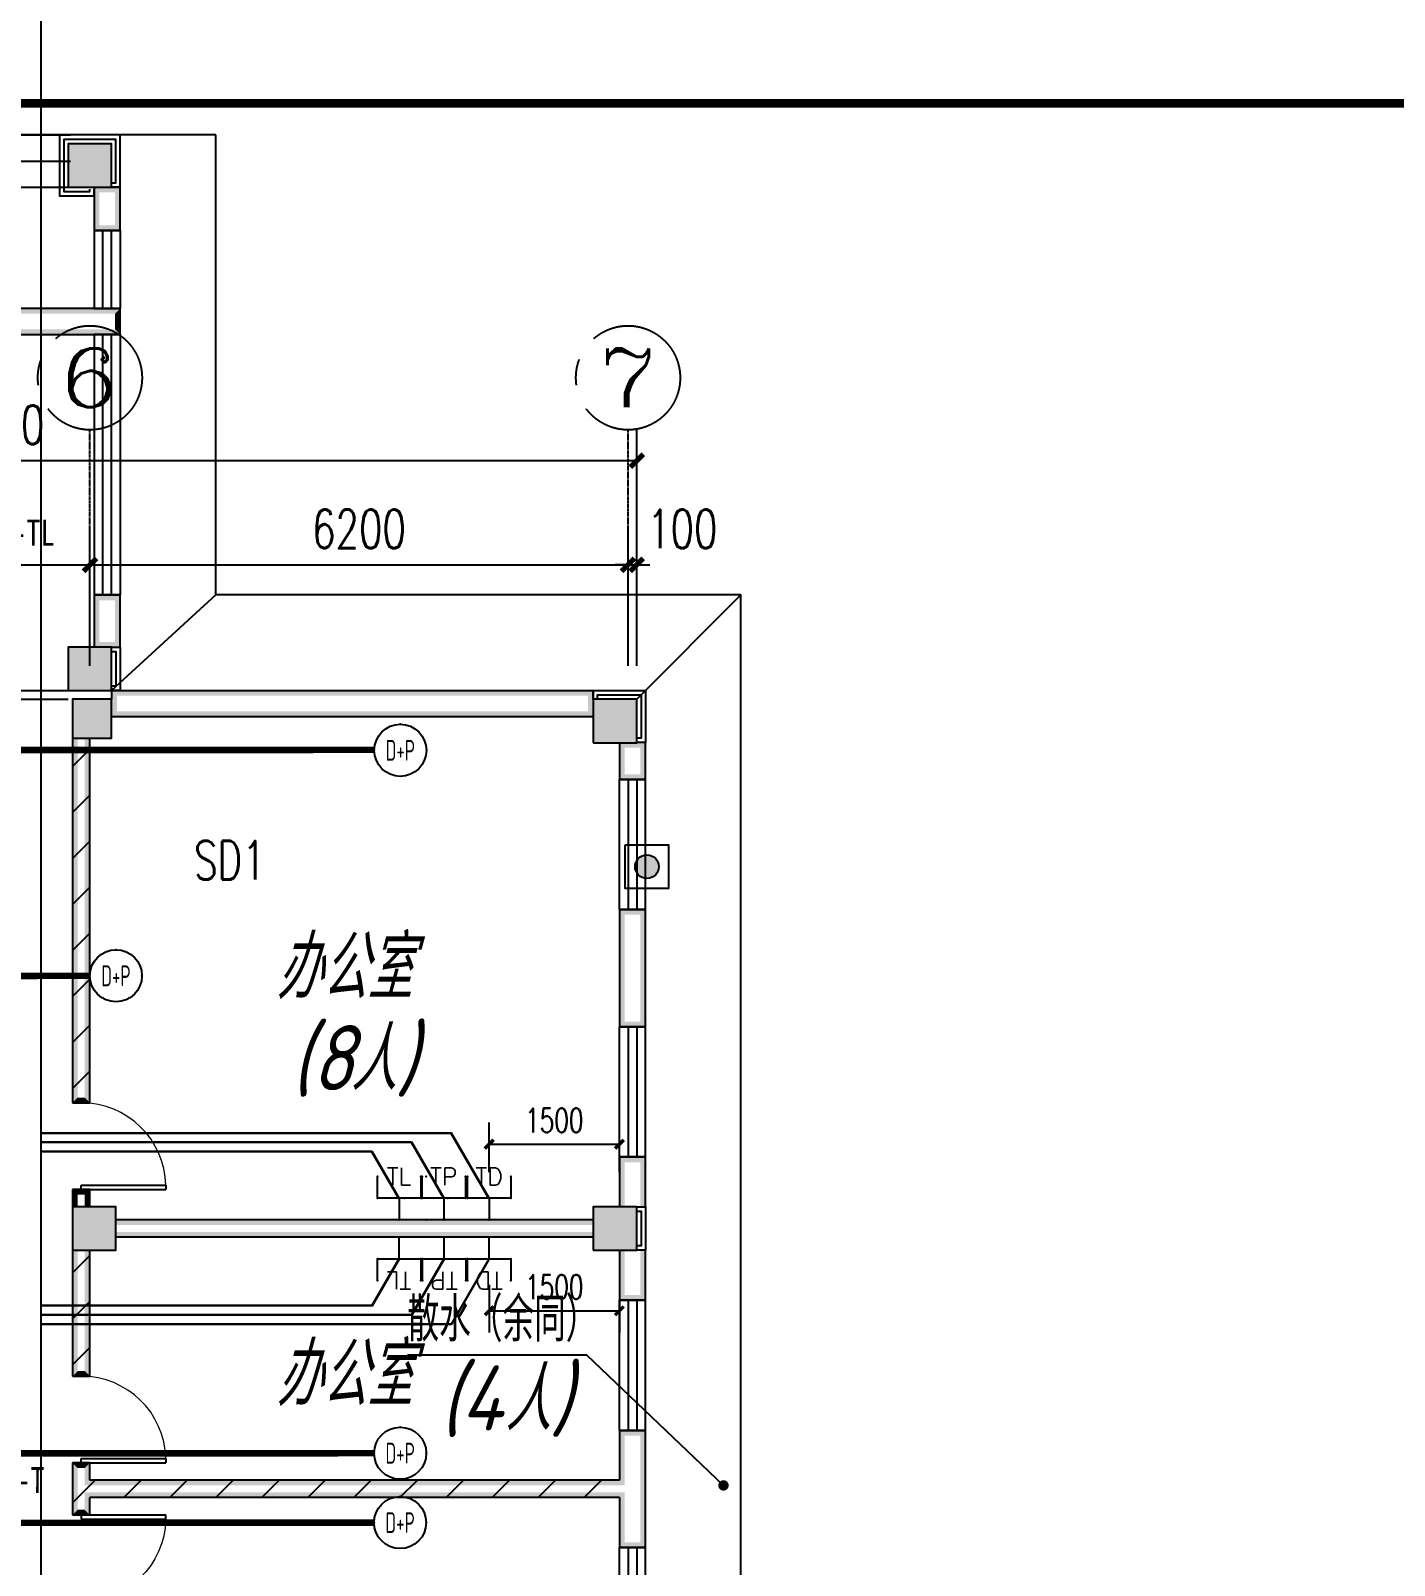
# Model space of a CAD drawing. Extents: x 1241380 to 1952554, y 1012187 to 1766051.
# Drawn here: x 1583632 to 1599344, y 1253091 to 1270773 of the extents above; entities that cross this region are included whole.
import ezdxf
from ezdxf.enums import TextEntityAlignment as Align

# ---------------------------------------------------------------- set-up
doc = ezdxf.new("R2010")
doc.units = 0
doc.linetypes.add('CENTER', pattern=[2, 1.25, -0.25, 0.25, -0.25])
for name, color, linetype in [('1-建筑底图', 8, 'Continuous'), ('AXIS', 251, 'CENTER'), ('AXIS_TEXT', 7, 'Continuous'), ('EQUIP-插座', 3, 'Continuous'), ('EQUIP-照明', 3, 'Continuous'), ('EQUIP-通讯', 3, 'Continuous'), ('PUB_DIM', 11, 'Continuous'), ('PUB_HATCH', 8, 'Continuous'), ('TEL_DIM', 3, 'Continuous'), ('WIRE-综合布线', 5, 'Continuous'), ('光纤点位', 3, 'Continuous'), ('内网桥架', 1, 'Continuous'), ('填充', 8, 'Continuous'), ('抗震支吊架', 2, 'Continuous'), ('红机电话', 3, 'Continuous'), ('蓝机电话', 3, 'Continuous')]:
    doc.layers.add(name, color=color, linetype=linetype)
doc.layers.add('内网线路', color=1, linetype='Continuous', lineweight=30)
doc.layers.get('EQUIP-插座').off()
doc.styles.add('_TCH_AXIS', font='COMPLEX', dxfattribs={"bigfont": 'GBCBIG'})
doc.styles.add('_TCH_DIM', font='SIMPLEX', dxfattribs={"bigfont": 'GBCBIG'})
doc.styles.add('_TCH_DIM_T3', font='SIMPLEX', dxfattribs={"width": 0.705882, "bigfont": 'GBCBIG'})
doc.styles.add('_TEL_ATTDEF', font='GBENOR', dxfattribs={"width": 0.8, "height": 3, "bigfont": 'GBCBIG'})
doc.styles.add('_TEL_DIM', font='SIMPLEX', dxfattribs={"width": 0.8, "height": 3.5, "bigfont": 'HZTXT'})
doc.styles.add('A_DIM_T3', font='SIMPLEX', dxfattribs={"width": 0.7, "bigfont": 'HZ'})
doc.styles.add('COMPLEX', font='COMPLEX')
doc.styles.add('kzcad', font='', dxfattribs={"width": 0.8})
doc.styles.get("Standard").update_dxf_attribs({"font": 'gbeitc.shx', "bigfont": 'gbcbig.shx'})
doc.styles.get('kzcad').set_extended_font_data('SimSun')
doc.linetypes.add('JIEDI', pattern='A,1.25,-0.25,0.25,-0.25,0.625,["/",Standard,S=0.6,R=0,X=0,Y=-0.3],0.625,-0.25,0.25,-0.25', length=4)
doc.dimstyles.new('_TCH_ARCH&&100', dxfattribs={"dimtxt": 280, "dimasz": 100, "dimexe": 250, "dimexo": 300, "dimgap": 135, "dimtad": 1, "dimdec": 0, "dimzin": 0, "dimdsep": 46, "dimtxsty": 'A_DIM_T3', "dimblk": 'ARCHTICK', "dimcen": 0.09, "dimclrt": 7, "dimazin": 2, "dimtfac": 1, "dimtdec": 0, "dimtix": 1, "dimtmove": 2, "dimatfit": 3, "dimfxl": 100, "dimtolj": 1, "dimtzin": 0, "dimarcsym": 0})
doc.dimstyles.new('_TCH_ARCH&&150', dxfattribs={"dimtxt": 446.25, "dimasz": 150, "dimexe": 375, "dimexo": 450, "dimgap": 189.375, "dimtad": 1, "dimdec": 0, "dimzin": 0, "dimdsep": 46, "dimtxsty": '_TCH_DIM_T3', "dimblk": 'ARCHTICK', "dimcen": 0.09, "dimclrt": 7, "dimazin": 2, "dimtfac": 1, "dimtdec": 0, "dimtix": 1, "dimtmove": 2, "dimatfit": 3, "dimfxl": 1, "dimtolj": 1, "dimtzin": 0, "dimarcsym": 0})
pattern_1 = [(45, (-636285.87, -718395.4), (-265.16515, 265.16515), [])]

# ---------------------------------------------------------------- blocks, each defined once
blk = doc.blocks.new('_AXISO')
blk.add_circle((0, 0), 0.5)
at = {"layer": 'AXIS_TEXT', "style": 'COMPLEX', "width": 1.041667}
blk.add_attdef('A', text='', height=0.56, dxfattribs=at).set_placement((-0.25, -0.28), (0.25, -0.28), align=Align.FIT)
blk = doc.blocks.new('_ArchTick')
at = {"color": 0, "linetype": 'ByBlock', "const_width": 0.4}
blk.add_lwpolyline([(-0.5, -0.5), (0.5, 0.5)], dxfattribs=at)
blk = doc.blocks.new('*D90')
at = {"layer": 'Defpoints', "color": 0}
for p in [(946558, 836290), (931558, 834676), (946558, 834676)]:
    blk.add_point(p, dxfattribs=at)
at = {"layer": 'PUB_DIM', "color": 0, "lineweight": -2, "transparency": 16777216}
for p, q in [((931558, 835126), (931558, 836665)), ((946558, 835126), (946558, 836665)), ((931558, 836290), (946558, 836290))]:
    blk.add_line(p, q, dxfattribs=at)
at = {"layer": 'PUB_DIM', "color": 0, "lineweight": -2, "transparency": 16777216, "xscale": 150, "yscale": 150, "zscale": 150, "rotation": 180}
blk.add_blockref('_ArchTick', (931558, 836290), dxfattribs=at)
at = {"layer": 'PUB_DIM', "color": 0, "lineweight": -2, "transparency": 16777216, "xscale": 150, "yscale": 150, "zscale": 150}
blk.add_blockref('_ArchTick', (946558, 836290), dxfattribs=at)
at = {"layer": 'PUB_DIM', "color": 7, "transparency": 16777216, "insert": (939058, 836703), "char_height": 446.2, "attachment_point": 5, "style": '_TCH_DIM_T3'}
blk.add_mtext('\\A1;15000', dxfattribs=at)
blk = doc.blocks.new('*D93')
at = {"layer": 'Defpoints', "color": 0}
for p in [(940258, 835090), (936758, 833476), (940258, 833476)]:
    blk.add_point(p, dxfattribs=at)
at = {"layer": 'PUB_DIM', "color": 0, "lineweight": -2, "transparency": 16777216}
for p, q in [((936758, 833926), (936758, 835465)), ((940258, 833926), (940258, 835465)), ((936758, 835090), (940258, 835090))]:
    blk.add_line(p, q, dxfattribs=at)
at = {"layer": 'PUB_DIM', "color": 0, "lineweight": -2, "transparency": 16777216, "xscale": 150, "yscale": 150, "zscale": 150, "rotation": 180}
blk.add_blockref('_ArchTick', (936758, 835090), dxfattribs=at)
at = {"layer": 'PUB_DIM', "color": 0, "lineweight": -2, "transparency": 16777216, "xscale": 150, "yscale": 150, "zscale": 150}
blk.add_blockref('_ArchTick', (940258, 835090), dxfattribs=at)
at = {"layer": 'PUB_DIM', "color": 7, "transparency": 16777216, "insert": (938508, 835503), "char_height": 446.2, "attachment_point": 5, "style": '_TCH_DIM_T3'}
blk.add_mtext('\\A1;3500', dxfattribs=at)
blk = doc.blocks.new('*D94')
at = {"layer": 'Defpoints', "color": 0}
for p in [(946458, 835090), (940258, 833476), (946458, 833476)]:
    blk.add_point(p, dxfattribs=at)
at = {"layer": 'PUB_DIM', "color": 0, "lineweight": -2, "transparency": 16777216}
for p, q in [((940258, 833926), (940258, 835465)), ((946458, 833926), (946458, 835465)), ((940258, 835090), (946458, 835090))]:
    blk.add_line(p, q, dxfattribs=at)
at = {"layer": 'PUB_DIM', "color": 0, "lineweight": -2, "transparency": 16777216, "xscale": 150, "yscale": 150, "zscale": 150, "rotation": 180}
blk.add_blockref('_ArchTick', (940258, 835090), dxfattribs=at)
at = {"layer": 'PUB_DIM', "color": 0, "lineweight": -2, "transparency": 16777216, "xscale": 150, "yscale": 150, "zscale": 150}
blk.add_blockref('_ArchTick', (946458, 835090), dxfattribs=at)
at = {"layer": 'PUB_DIM', "color": 7, "transparency": 16777216, "insert": (943358, 835503), "char_height": 446.2, "attachment_point": 5, "style": '_TCH_DIM_T3'}
blk.add_mtext('\\A1;6200', dxfattribs=at)
blk = doc.blocks.new('*D95')
at = {"layer": 'Defpoints', "color": 0}
for p in [(946558, 835090), (946458, 833476), (946558, 833476)]:
    blk.add_point(p, dxfattribs=at)
at = {"layer": 'PUB_DIM', "color": 0, "lineweight": -2, "transparency": 16777216}
for p, q in [((946458, 833926), (946458, 835465)), ((946558, 833926), (946558, 835465)), ((946458, 835090), (946308, 835090)), ((946458, 835090), (946558, 835090)), ((946558, 835090), (946708, 835090))]:
    blk.add_line(p, q, dxfattribs=at)
at = {"layer": 'PUB_DIM', "color": 0, "lineweight": -2, "transparency": 16777216, "xscale": 150, "yscale": 150, "zscale": 150}
blk.add_blockref('_ArchTick', (946458, 835090), dxfattribs=at)
at = {"layer": 'PUB_DIM', "color": 0, "lineweight": -2, "transparency": 16777216, "xscale": 150, "yscale": 150, "zscale": 150, "rotation": 180}
blk.add_blockref('_ArchTick', (946558, 835090), dxfattribs=at)
at = {"layer": 'PUB_DIM', "color": 7, "transparency": 16777216, "insert": (947083, 835503), "char_height": 446.2, "attachment_point": 5, "style": '_TCH_DIM_T3'}
blk.add_mtext('\\A1;100', dxfattribs=at)
blk = doc.blocks.new('xfjyc')
at = {"layer": '填充'}
h = blk.add_hatch(color=1, dxfattribs=at)
h.dxf.hatch_style = 1
edge = h.paths.add_edge_path()
edge.add_arc((250, 250), 137, 0, 360)
blk.add_lwpolyline([(0, 500), (500, 500), (500, 0), (0, 0)], close=True)
at = {"color": 1}
blk.add_circle((250, 250), 137, dxfattribs=at)
blk = doc.blocks.new('xfjyc2')
blk.add_blockref('xfjyc', (19768, 58270))
blk = doc.blocks.new('$DorLib2D$00000001')
at = {"color": 0}
for p, q in [((0.45, 0.975), (0.5, 0.975)), ((0.45, 0), (0.45, 0.975)), ((0.5, 0), (0.5, 0.975)), ((0.5, 0), (0.45, 0))]:
    blk.add_line(p, q, dxfattribs=at)
at = {"color": 0, "lineweight": 13}
blk.add_arc((0.475, 0), 0.975, 91.4693, 180, dxfattribs=at)
blk = doc.blocks.new('_FZH')
blk.add_lwpolyline([(-0.5, -0.5), (0.5, -0.5), (0.5, 0.5), (-0.5, 0.5)], close=True)
at = {"layer": 'PUB_HATCH'}
blk.add_solid([(-0.5, -0.5), (0.5, -0.5), (-0.5, 0.5), (0.5, 0.5)], dxfattribs=at)
blk = doc.blocks.new('$WINLIB2D$00000001')
at = {"color": 0}
for points in [[(-0.5, 0.5), (-0.5, -0.5)], [(-0.5, 0.5), (0.5, 0.5)], [(0.5, -0.5), (0.5, 0.5)], [(0.5, 0.1667), (-0.5, 0.1667)], [(0.5, -0.1667), (-0.5, -0.1667)], [(-0.5, -0.5), (0.5, -0.5)]]:
    blk.add_lwpolyline(points, dxfattribs=at)
blk = doc.blocks.new('$equip_U$00000080(win7-PC-wzy)')
blk.add_circle((0, 0.5), 0.5)
for p in [(0, 0.999), (-0.5, 0.5), (0.5, 0.5)]:
    blk.add_point(p)
at = {"color": 7, "style": '_TEL_DIM', "width": 0.7}
blk.add_attdef('$TEXT$', text='', height=0.4, dxfattribs=at).set_placement((0, 0.5), align=Align.MIDDLE_CENTER)
at = {"color": 7, "style": '_TEL_DIM', "flags": 1}
for tag in ['A', 'REMARK']:
    blk.add_attdef(tag, text='', height=0.00002, dxfattribs=at).set_placement((0, 0), align=Align.MIDDLE_CENTER)
blk = doc.blocks.new('$equip$00001239')
for p, q in [((-0.5, 1.05), (-0.5, 1)), ((0.5, 1), (-0.5, 1)), ((0.5, 1.05), (0.5, 1)), ((0.5, 0.5), (-0.5, 0.5)), ((0, 0.5), (0, 0))]:
    blk.add_line(p, q)
blk.add_arc((0, 1), 0.5, 180, 0)
for points in [[(0, 0.75), (-0.433, 0.75), (0, 1), (-0.5, 1)], [(0, 0.567), (-0.25, 0.567), (0, 0.75), (-0.433, 0.75)], [(0, 0.5), (0, 0.5), (0, 0.567), (-0.25, 0.567)]]:
    blk.add_solid(points)
at = {"layer": 'EQUIP-照明'}
for p in [(0, 1), (-0.5, 0.5), (0.5, 0.5), (0, 0)]:
    blk.add_point(p, dxfattribs=at)
at = {"layer": 'EQUIP-照明', "flags": 9}
blk.add_attdef('A', (0, 0), '', height=0.00002, dxfattribs=at)
blk = doc.blocks.new('$equip$00001867')
for p, q in [((-0.5, 0.499), (-0.5, 0.999)), ((0.5, 0.999), (0.5, 0.499)), ((0.5, 0.499), (-0.5, 0.499)), ((0, 0.5), (0, 0))]:
    blk.add_line(p, q)
for p in [(-0.5, 0.999), (0.5, 0.999), (-0.5, 0.499), (0.5, 0.499), (0, 0)]:
    blk.add_point(p)
at = {"color": 7, "style": '_TEL_DIM'}
blk.add_attdef('$TEXT$', text='', height=0.4, dxfattribs=at).set_placement((0, 0.999), align=Align.MIDDLE_CENTER)
at = {"color": 7, "style": '_TEL_DIM', "flags": 1}
blk.add_attdef('A', text='', height=0.00002, dxfattribs=at).set_placement((0, 0), align=Align.MIDDLE_CENTER)
blk = doc.blocks.new('$equip$00002670')
for p, q in [((-0.5, 0.499), (-0.5, 0.999)), ((0.5, 0.999), (0.5, 0.499)), ((0.5, 0.499), (-0.5, 0.499)), ((0, 0.5), (0, 0))]:
    blk.add_line(p, q)
for p in [(-0.5, 0.999), (0.5, 0.999), (-0.5, 0.499), (0.5, 0.499), (0, 0)]:
    blk.add_point(p)
at = {"color": 7, "style": '_TEL_DIM'}
blk.add_attdef('$TEXT$', text='', height=0.4, dxfattribs=at).set_placement((0, 0.999), align=Align.MIDDLE_CENTER)
at = {"color": 7, "style": '_TEL_DIM', "flags": 1}
blk.add_attdef('A', text='', height=0.000025, dxfattribs=at).set_placement((0, 0), align=Align.MIDDLE_CENTER)
blk = doc.blocks.new('*D238')
at = {"layer": 'Defpoints', "color": 0, "transparency": 16777216}
for p in [(26281, 280489), (24781, 279867), (26281, 279867)]:
    blk.add_point(p, dxfattribs=at)
at = {"layer": 'TEL_DIM', "color": 0, "lineweight": -2, "transparency": 16777216}
for p, q in [((24781, 280167), (24781, 280739)), ((26281, 280167), (26281, 280739)), ((24781, 280489), (26281, 280489))]:
    blk.add_line(p, q, dxfattribs=at)
at = {"layer": 'TEL_DIM', "color": 0, "lineweight": -2, "transparency": 16777216, "xscale": 100, "yscale": 100, "zscale": 100, "rotation": 180}
blk.add_blockref('_ArchTick', (24781, 280489), dxfattribs=at)
at = {"layer": 'TEL_DIM', "color": 0, "lineweight": -2, "transparency": 16777216, "xscale": 100, "yscale": 100, "zscale": 100}
blk.add_blockref('_ArchTick', (26281, 280489), dxfattribs=at)
at = {"layer": 'TEL_DIM', "color": 7, "transparency": 16777216, "insert": (25531, 280764), "char_height": 280, "attachment_point": 5, "style": 'A_DIM_T3'}
blk.add_mtext('\\A1;1500', dxfattribs=at)
blk = doc.blocks.new('*D239')
at = {"layer": 'Defpoints', "color": 0, "transparency": 16777216}
for p in [(24781, 279167), (26281, 279167), (26281, 278570)]:
    blk.add_point(p, dxfattribs=at)
at = {"layer": 'TEL_DIM', "color": 0, "lineweight": -2, "transparency": 16777216}
for p, q in [((24781, 278867), (24781, 278320)), ((26281, 278867), (26281, 278320)), ((24781, 278570), (26281, 278570))]:
    blk.add_line(p, q, dxfattribs=at)
at = {"layer": 'TEL_DIM', "color": 0, "lineweight": -2, "transparency": 16777216, "xscale": 100, "yscale": 100, "zscale": 100, "rotation": 180}
blk.add_blockref('_ArchTick', (24781, 278570), dxfattribs=at)
at = {"layer": 'TEL_DIM', "color": 0, "lineweight": -2, "transparency": 16777216, "xscale": 100, "yscale": 100, "zscale": 100}
blk.add_blockref('_ArchTick', (26281, 278570), dxfattribs=at)
at = {"layer": 'TEL_DIM', "color": 7, "transparency": 16777216, "insert": (25531, 278845), "char_height": 280, "attachment_point": 5, "style": 'A_DIM_T3'}
blk.add_mtext('\\A1;1500', dxfattribs=at)
blk = doc.blocks.new('ERT')
at = {"layer": 'AXIS'}
for p, q in [((940258.2, 834868.8), (940258.2, 836644.4)), ((946458.2, 834868.8), (946458.2, 836644.4))]:
    blk.add_line(p, q, dxfattribs=at)
ref = blk.add_blockref('_AXISO', (940258.2, 837244.4), dxfattribs=dict(at, xscale=1200, yscale=1200, zscale=1200))
ref.add_attrib('A', '6', dxfattribs={"layer": 'AXIS_TEXT', "height": 678.8, "style": '_TCH_AXIS', "width": 1.5}).set_placement((939918.8, 836905), (940597.6, 836905), align=Align.FIT)
ref = blk.add_blockref('_AXISO', (946458.2, 837244.4), dxfattribs=dict(at, xscale=1200, yscale=1200, zscale=1200))
ref.add_attrib('A', '7', dxfattribs={"layer": 'AXIS_TEXT', "height": 678.8, "style": '_TCH_AXIS', "width": 1.5}).set_placement((946118.8, 836905), (946797.6, 836905), align=Align.FIT)
at = {"layer": 'PUB_DIM'}
for p1, p2, picture, middle in [((931558.2, 834676.2), (946558.2, 834676.2), '*D90', (939058.2, 836702.8)), ((936758.2, 833476.2), (940258.2, 833476.2), '*D93', (938508.2, 835502.8)), ((940258.2, 833476.2), (946458.2, 833476.2), '*D94', (943358.2, 835502.8))]:
    dim = blk.add_aligned_dim(p1=p1, p2=p2, distance=1614.1, dimstyle='_TCH_ARCH&&150', dxfattribs=at)
    dim.commit()
    dim.dimension.update_dxf_attribs({"geometry": picture, "text_midpoint": middle})
dim = blk.add_linear_dim(base=(946558.2, 835090.3), p1=(946458.2, 833476.2), p2=(946558.2, 833476.2), angle=0, dimstyle='_TCH_ARCH&&150', dxfattribs=at)
dim.commit()
dim.dimension.update_dxf_attribs({"geometry": '*D95', "text_midpoint": (947083.2, 835502.8), "dimtype": 161})
blk = doc.blocks.new('1-一层建筑底图')
at = {"layer": '1-建筑底图'}
for points in [[(13800, 66800), (13300, 66800), (13360, 66740), (13740, 66740)], [(13300, 66800), (13300, 66300), (13360, 66360), (13360, 66740)], [(13800, 66300), (13800, 66800), (13740, 66740), (13740, 66360)], [(13300, 66300), (13800, 66300), (13740, 66360), (13360, 66360)], [(13600, 66300), (13600, 65800), (13660, 65860), (13660, 66240)], [(13900, 66300), (13600, 66300), (13660, 66240), (13840, 66240)], [(13900, 65800), (13900, 66300), (13840, 66240), (13840, 65860)], [(13600, 65800), (13900, 65800), (13840, 65860), (13660, 65860)], [(13600, 64900), (12559, 64900), (12619, 64840), (13660, 64840)], [(13900, 64900), (13600, 64900), (13660, 64840), (13840, 64840)], [(13900, 64800), (13900, 64900), (13840, 64840), (13840, 64800)], [(13900, 64600), (13900, 64800), (13840, 64800), (13840, 64660)], [(12559, 64600), (13600, 64600), (13660, 64660), (12619, 64660)], [(13600, 64600), (13900, 64600), (13840, 64660), (13660, 64660)], [(13900, 61600), (13600, 61600), (13660, 61540), (13840, 61540)], [(13600, 61600), (13600, 61000), (13660, 61060), (13660, 61540)], [(13900, 61000), (13900, 61600), (13840, 61540), (13840, 61060)], [(13600, 61000), (13900, 61000), (13840, 61060), (13660, 61060)], [(13800, 61000), (13300, 61000), (13360, 60940), (13740, 60940)], [(13300, 61000), (13300, 60500), (13360, 60560), (13360, 60940)], [(13800, 60500), (13800, 61000), (13740, 60940), (13740, 60560)], [(13300, 60500), (13800, 60500), (13740, 60560), (13360, 60560)], [(13800, 60500), (13800, 60440), (19350, 60440), (19350, 60500)], [(13800, 60500), (13800, 60200), (13860, 60200), (13860, 60500)], [(19350, 60500), (19290, 60500), (19290, 60200), (19350, 60200)], [(13800, 60400), (13350, 60400), (13410, 60340), (13740, 60340)], [(13350, 60400), (13350, 59950), (13410, 60010), (13410, 60340)], [(13800, 59950), (13800, 60400), (13740, 60340), (13740, 60010)], [(19850, 60400), (19350, 60400), (19410, 60340), (19790, 60340)], [(19350, 60400), (19350, 59898), (19410, 59958), (19410, 60340)], [(19850, 59898), (19850, 60400), (19790, 60340), (19790, 59958)], [(13800, 60200), (19350, 60200), (19350, 60260), (13800, 60260)], [(13350, 59950), (13800, 59950), (13740, 60010), (13410, 60010)], [(13410, 59950), (13350, 59950), (13350, 55750), (13410, 55810)], [(13550, 59950), (13490, 59950), (13490, 55810), (13550, 55750)], [(19350, 59898), (19850, 59898), (19790, 59958), (19410, 59958)], [(19652, 59898), (19650, 59898), (19650, 59475), (19710, 59535), (19710, 59840)], [(19850, 59900), (19850, 59898), (19652, 59898), (19710, 59840), (19890, 59840), (19950, 59900)], [(19950, 59475), (19950, 59900), (19890, 59840), (19890, 59535)], [(19650, 59475), (19950, 59475), (19890, 59535), (19710, 59535)], [(19650, 57975), (19650, 56625), (19710, 56685), (19710, 57915)], [(19950, 57975), (19650, 57975), (19710, 57915), (19890, 57915)], [(19950, 56625), (19950, 57975), (19890, 57915), (19890, 56685)], [(19650, 56625), (19950, 56625), (19890, 56685), (19710, 56685)], [(13350, 55750), (13550, 55750), (13490, 55810), (13410, 55810)], [(19950, 55125), (19650, 55125), (19710, 55065), (19890, 55065)], [(19650, 55125), (19650, 54550), (19710, 54550), (19710, 55065)], [(19950, 54550), (19950, 55125), (19890, 55065), (19890, 54550)], [(13550, 54750), (13350, 54750), (13410, 54690), (13490, 54690)], [(13350, 54550), (13410, 54550), (13410, 54690), (13350, 54750)], [(13490, 54550), (13550, 54550), (13550, 54750), (13490, 54690)], [(13850, 54550), (13350, 54550), (13410, 54490), (13790, 54490)], [(13350, 54550), (13350, 54050), (13410, 54110), (13410, 54490)], [(13850, 54050), (13850, 54550), (13790, 54490), (13790, 54110)], [(19850, 54550), (19350, 54550), (19410, 54490), (19790, 54490)], [(19350, 54550), (19350, 54050), (19410, 54110), (19410, 54490)], [(19850, 54050), (19850, 54550), (19790, 54490), (19790, 54110)], [(13850, 54400), (13850, 54340), (19350, 54340), (19350, 54400)], [(13350, 54050), (13850, 54050), (13790, 54110), (13410, 54110)], [(13850, 54260), (13850, 54200), (19350, 54200), (19350, 54260)], [(19350, 54050), (19850, 54050), (19790, 54110), (19410, 54110)], [(13410, 54050), (13350, 54050), (13350, 52600), (13410, 52660)], [(13550, 54050), (13490, 54050), (13490, 52660), (13550, 52600)], [(19650, 54050), (19650, 53475), (19710, 53535), (19710, 54050)], [(19950, 53475), (19950, 54050), (19890, 54050), (19890, 53535)], [(19650, 53475), (19950, 53475), (19890, 53535), (19710, 53535)], [(13350, 52600), (13550, 52600), (13490, 52660), (13410, 52660)], [(19950, 51975), (19650, 51975), (19710, 51915), (19890, 51915)], [(19650, 51975), (19650, 51400), (19710, 51340), (19710, 51915)], [(19950, 51300), (19950, 51975), (19890, 51915), (19890, 51300)], [(13550, 51600), (13350, 51600), (13410, 51540), (13490, 51540)], [(13350, 51600), (13350, 51300), (13410, 51300), (13410, 51540)], [(13550, 51400), (13550, 51600), (13490, 51540), (13490, 51340)], [(13350, 51300), (13350, 51000), (13410, 51060), (13410, 51300)], [(19650, 51400), (13550, 51400), (13490, 51340), (19710, 51340)], [(19950, 50625), (19950, 51300), (19890, 51300), (19890, 50685)], [(19650, 51200), (13550, 51200), (13490, 51260), (19710, 51260)], [(13550, 51000), (13550, 51200), (13490, 51260), (13490, 51060)], [(19650, 51200), (19650, 50625), (19710, 50685), (19710, 51260)], [(13350, 51000), (13550, 51000), (13490, 51060), (13410, 51060)], [(19650, 50625), (19950, 50625), (19890, 50685), (19710, 50685)]]:
    blk.add_hatch(color=8, dxfattribs=at).paths.add_polyline_path(points)
h = blk.add_hatch(dxfattribs=at)
h.set_pattern_fill('普通砖', color=8, scale=150, style=0)
h.set_pattern_definition(pattern_1)
h.paths.add_polyline_path([(13550, 59950), (13350, 59950), (13350, 55750), (13550, 55750)])
h = blk.add_hatch(dxfattribs=at)
h.set_pattern_fill('普通砖', color=8, scale=150, style=0)
h.set_pattern_definition(pattern_1)
h.paths.add_polyline_path([(13350, 54550), (13550, 54550), (13550, 54750), (13350, 54750)])
h = blk.add_hatch(dxfattribs=at)
h.set_pattern_fill('普通砖', color=8, scale=150, style=0)
h.set_pattern_definition(pattern_1)
h.paths.add_polyline_path([(13550, 54050), (13350, 54050), (13350, 52600), (13550, 52600)])
h = blk.add_hatch(dxfattribs=at)
h.set_pattern_fill('普通砖', color=8, scale=150, style=0)
h.set_pattern_definition(pattern_1)
h.paths.add_polyline_path([(13490, 51340), (13550, 51400), (13550, 51600), (13350, 51600), (13350, 51300), (13483, 51300)])
h = blk.add_hatch(dxfattribs=at)
h.set_pattern_fill('普通砖', color=8, scale=150, style=0)
h.set_pattern_definition(pattern_1)
h.paths.add_polyline_path([(13483, 51300), (13350, 51300), (13350, 51000), (13550, 51000), (13550, 51200), (13490, 51260)])
h = blk.add_hatch(dxfattribs=at)
h.set_pattern_fill('普通砖', color=8, scale=150, style=0)
h.set_pattern_definition(pattern_1)
h.paths.add_polyline_path([(19750, 51300), (19650, 51400), (13550, 51400), (13490, 51340), (13483, 51300), (13490, 51260), (13550, 51200), (19650, 51200)])
at = {"layer": '1-建筑底图', "color": 8}
for p, q in [((10300, 66900), (13325, 66900)), ((10300, 66600), (13325, 66600)), ((10040, 66300), (13560, 66300)), ((13600, 66300), (13600, 65800)), ((13900, 66300), (13800, 66300)), ((13900, 65800), (13900, 66300)), ((13600, 65800), (13900, 65800)), ((13600, 64900), (12559, 64900)), ((13900, 64900), (13600, 64900)), ((13900, 64800), (13900, 64900)), ((13900, 64600), (13900, 64800)), ((12559, 64600), (13600, 64600)), ((13600, 64600), (13900, 64600)), ((13900, 61600), (13600, 61600)), ((13600, 61600), (13600, 61000)), ((15000, 61600), (13800, 60500)), ((13900, 61000), (13900, 61600)), ((21050, 61600), (19850, 60400)), ((13800, 61000), (13900, 61000)), ((10300, 60500), (13300, 60500)), ((13800, 60500), (19350, 60500)), ((13800, 60500), (13800, 60400)), ((19350, 60500), (19350, 60400)), ((11450, 60400), (13300, 60400)), ((13800, 60200), (19350, 60200)), ((13350, 59950), (13350, 55750)), ((13550, 55750), (13550, 59950)), ((19650, 59898), (19650, 59475)), ((19950, 59900), (19850, 59900)), ((19950, 59475), (19950, 59900)), ((19650, 59475), (19950, 59475)), ((19650, 57975), (19650, 56625)), ((19950, 57975), (19650, 57975)), ((19950, 56625), (19950, 57975)), ((19650, 56625), (19950, 56625)), ((13350, 55750), (13550, 55750)), ((19950, 55125), (19650, 55125)), ((19650, 55125), (19650, 54550)), ((19950, 54550), (19950, 55125)), ((13550, 54750), (13350, 54750)), ((13350, 54750), (13350, 54550)), ((13550, 54550), (13550, 54750)), ((19350, 54400), (13850, 54400)), ((19350, 54200), (13850, 54200)), ((13350, 54050), (13350, 52600)), ((13550, 52600), (13550, 54050)), ((19650, 54050), (19650, 53475)), ((19950, 53475), (19950, 54050)), ((19650, 53475), (19950, 53475)), ((19274, 52842), (17209, 52842)), ((20850, 51341), (19274, 52842)), ((13350, 52600), (13550, 52600)), ((19950, 51975), (19650, 51975)), ((19650, 51975), (19650, 51400)), ((19950, 51300), (19950, 51975)), ((13550, 51600), (13350, 51600)), ((13350, 51600), (13350, 51300)), ((13550, 51400), (13550, 51600)), ((13350, 51300), (13350, 51000)), ((19650, 51400), (13550, 51400)), ((19950, 50625), (19950, 51300)), ((19650, 51200), (13550, 51200)), ((13550, 51000), (13550, 51200)), ((19650, 51200), (19650, 50625)), ((13350, 51000), (13550, 51000)), ((19650, 50625), (19950, 50625))]:
    blk.add_line(p, q, dxfattribs=at)
at = {"layer": '1-建筑底图', "color": 8, "ltscale": 3, "const_width": 100}
blk.add_lwpolyline([(-2546, 67265), (56950, 67265, -0.414214), (68950, 55265), (68950, 35335, -0.414214), (56950, 23335), (1829, 23335)], format="xyb", dxfattribs=at)
at = {"layer": '1-建筑底图', "color": 8}
for points in [[(15000, 66900), (8600, 66900)], [(13800, 66300), (13900, 66300), (13900, 66900), (13200, 66900), (13200, 66200), (13600, 66200), (13600, 66275)], [(13800, 66350), (13850, 66350), (13850, 66850), (13250, 66850), (13250, 66250), (13550, 66250), (13550, 66275)], [(15000, 66800), (15000, 66900)], [(21050, 46750), (21050, 61600), (15000, 61600), (15000, 66800)], [(13800, 61000), (13900, 61000), (13900, 60500), (13800, 60500)], [(13800, 60950), (13850, 60950), (13850, 60550), (13800, 60550)], [(19350, 60400), (19350, 60500), (19950, 60500), (19950, 59900), (19850, 59900)], [(19400, 60400), (19400, 60450), (19900, 60450), (19900, 59950), (19850, 59950)], [(19850, 54550), (19950, 54550), (19950, 54050), (19850, 54050)], [(19850, 54500), (19900, 54500), (19900, 54100), (19850, 54100)]]:
    blk.add_lwpolyline(points, dxfattribs=at)
at = {"layer": '1-建筑底图', "color": 8, "const_width": 60}
blk.add_lwpolyline([(20872, 51320, 1), (20828, 51361, 1)], format="xyb", close=True, dxfattribs=at)
at = {"layer": '1-建筑底图', "color": 8}
for name, p in [('ERT', (-926708, -773142)), ('xfjyc2', (-50, -50))]:
    blk.add_blockref(name, p, dxfattribs=at)
for name, p, xscale, yscale, zscale, rotation in [('_FZH', (13550, 66550), 499.9992802899797, 499.9999999301508, 499.9999999301508, 8.88459479496945e-09), ('$WINLIB2D$00000001', (13750, 65350), 900, 300, 900, 270), ('$WINLIB2D$00000001', (13750, 63100), 3000, 300, 3000, 270), ('_FZH', (13550, 60750), 499.9992802821798, 500.0000000079162, 500.0000000079162, 8.884594795108049e-09), ('_FZH', (13575, 60175), 449.9999998612329, 449.9999998612329, 449.9999998612329, 8.878653025389045e-09), ('_FZH', (19600, 60149), 500.0000000896398, 501.9314959403127, 501.9314959403127, 8.884582004712824e-09), ('$WINLIB2D$00000001', (19800, 58725), -1500, -300, -1500, 270), ('$WINLIB2D$00000001', (19800, 55875), -1500, -300, -1500, 270), ('$DorLib2D$00000001', (13450, 55250), -1000, -1000, -1000, 90), ('_FZH', (13600, 54300), 499.9999998649582, 499.9999998649582, 499.9999998649582, 8.884582008705228e-09), ('_FZH', (19600, 54300), 500.0000000854488, 500.0000000854488, 500.0000000854488, 8.884582004787293e-09), ('$WINLIB2D$00000001', (19800, 52725), -1500, -300, -1500, 270), ('$DorLib2D$00000001', (13450, 52100), -1000, -1000, -1000, 90), ('$DorLib2D$00000001', (13450, 50500), 1000, -1000, 1000, 90), ('$WINLIB2D$00000001', (19800, 49875), -1500, -300, -1500, 269.9999999994869)]:
    blk.add_blockref(name, p, dxfattribs=dict(at, xscale=xscale, yscale=yscale, zscale=zscale, rotation=rotation))
at = {"layer": '1-建筑底图', "color": 8, "style": '_TCH_DIM', "width": 0.705882}
blk.add_text('SD1', height=446.2, dxfattribs=at).set_placement((14750, 58321))
at = {"layer": '1-建筑底图', "color": 8}
for s, height, p in [('办公室', 723.4, (15693, 56947)), ('(8', 750, (15863, 55893)), ('人', 723, (16550, 55893)), (')', 750, (17077, 55893)), ('办公室', 723.4, (15693, 52258)), ('(4', 750, (17579, 51973)), ('人', 723, (18329, 51973)), (')', 750, (18856, 51973))]:
    blk.add_text(s, height=height, dxfattribs=at).set_placement(p)
at = {"layer": '1-建筑底图', "color": 8, "style": '_TCH_DIM'}
blk.add_text('散水（余同）', height=506.4, dxfattribs=at).set_placement((17209, 53000))
blk = doc.blocks.new('A$C4A9128F6')
at = {"layer": '内网桥架'}
blk.add_line((-53915, -331.3), (-53915, -53968.4), dxfattribs=at)
at = {"layer": '内网线路'}
for points in [[(-48753.5, -29547.2), (-49187.3, -28796.9), (-53915, -28796.9)], [(-49273.5, -29547.2), (-49646, -28902.6), (-53915, -28902.6)], [(-49791.8, -29547.2), (-50100, -29009), (-53915, -29009)], [(-49788.1, -30246.4), (-50096.3, -30784.6), (-53915, -30784.6)], [(-49269.8, -30246.4), (-49642.3, -30890.9), (-53915, -30890.9)], [(-48749.8, -30246.4), (-49183.7, -30996.7), (-53915, -30996.7)]]:
    blk.add_lwpolyline(points, dxfattribs=at)
at = {"layer": 'EQUIP-插座', "xscale": 500, "yscale": 500, "zscale": 500}
blk.add_blockref('$equip$00001239', (-49475.6, -29796.7), dxfattribs=at)
at = {"layer": '光纤点位', "xscale": 500, "yscale": 500, "zscale": 500}
blk.add_blockref('$equip$00002670', (-48749.8, -29796.7), dxfattribs=at).add_auto_attribs({'$TEXT$': 'TD'})
at = {"layer": '光纤点位', "xscale": 500, "yscale": 500, "zscale": 500, "rotation": 180}
blk.add_blockref('$equip$00002670', (-48749.8, -29996.7), dxfattribs=at).add_auto_attribs({'$TEXT$': 'TD'})
at = {"layer": '红机电话', "xscale": 500, "yscale": 500, "zscale": 500}
blk.add_blockref('$equip$00001867', (-49273.5, -29796.7), dxfattribs=at).add_auto_attribs({'$TEXT$': 'TP'})
at = {"layer": '红机电话', "xscale": 500, "yscale": 500, "zscale": 500, "rotation": 180}
blk.add_blockref('$equip$00001867', (-49269.8, -29996.7), dxfattribs=at).add_auto_attribs({'$TEXT$': 'TP'})
at = {"layer": '蓝机电话', "xscale": 500, "yscale": 500, "zscale": 500}
blk.add_blockref('$equip$00001867', (-49788.1, -29796.7), dxfattribs=at).add_auto_attribs({'$TEXT$': 'TL'})
at = {"layer": '蓝机电话', "xscale": 500, "yscale": 500, "zscale": 500, "rotation": 180}
blk.add_blockref('$equip$00001867', (-49788.1, -29996.7), dxfattribs=at).add_auto_attribs({'$TEXT$': 'TL'})
at = {"layer": 'TEL_DIM'}
for p1, p2, distance, picture, middle in [((-48749.8, -29546.9), (-47249.8, -29546.9), 622.8, '*D238', (-47999.8, -28649.1)), ((-48749.8, -30246.4), (-47249.8, -30246.4), -596.7, '*D239', (-47999.8, -30568.2))]:
    dim = blk.add_aligned_dim(p1=p1, p2=p2, distance=distance, dimstyle='_TCH_ARCH&&100', dxfattribs=at)
    dim.commit()
    dim.dimension.update_dxf_attribs({"geometry": picture, "text_midpoint": middle, "insert": (-73530.4, -309413.6)})

msp = doc.modelspace()

# ---------------------------------------------------------------- linework, layer by layer
at = {"layer": 'WIRE-综合布线', "linetype": 'Continuous', "const_width": 75}
for points in [[(1583027.8, 1262484.2), (1587591.7, 1262486.5)], [(1583033.5, 1259881), (1584315, 1259883.3)], [(1583030.4, 1254380.4), (1587590.2, 1254382.7)], [(1583030.8, 1253581), (1587589, 1253583.3)]]:
    msp.add_lwpolyline(points, dxfattribs=at)

# ---------------------------------------------------------------- block references
at = {"layer": '1-建筑底图', "linetype": 'JIEDI'}
msp.add_blockref('1-一层建筑底图', (1570765, 1202671.1), dxfattribs=at)
at = {"layer": '1-建筑底图', "color": 3}
msp.add_blockref('A$C4A9128F6', (1637664.8, 1286867.8), dxfattribs=at)
at = {"layer": 'EQUIP-通讯', "linetype": 'JIEDI'}
ref = msp.add_blockref('$equip_U$00000080(win7-PC-wzy)', (1587891.3, 1262181.7), dxfattribs=dict(at, xscale=600, yscale=600, zscale=600))
ref.add_attrib('$TEXT$', 'D+P', dxfattribs={"layer": '0', "color": 7, "height": 240, "style": '_TEL_ATTDEF', "width": 0.7}).set_placement((1587891.3, 1262481.4), align=Align.MIDDLE_CENTER)
ref = msp.add_blockref('$equip_U$00000080(win7-PC-wzy)', (1584614.7, 1259583.6), dxfattribs=dict(at, xscale=600, yscale=600, zscale=600))
ref.add_attrib('$TEXT$', 'D+P', dxfattribs={"layer": '0', "color": 7, "height": 240, "style": '_TEL_ATTDEF', "width": 0.7}).set_placement((1584614.7, 1259883.3), align=Align.MIDDLE_CENTER)
ref = msp.add_blockref('$equip_U$00000080(win7-PC-wzy)', (1587889.9, 1254083), dxfattribs=dict(at, xscale=600, yscale=600, zscale=600))
ref.add_attrib('$TEXT$', 'D+P', dxfattribs={"layer": '0', "color": 7, "height": 240, "style": '_TEL_ATTDEF', "width": 0.7}).set_placement((1587889.9, 1254382.7), align=Align.MIDDLE_CENTER)
ref = msp.add_blockref('$equip_U$00000080(win7-PC-wzy)', (1587888.7, 1253283.6), dxfattribs=dict(at, xscale=600, yscale=600, zscale=600))
ref.add_attrib('$TEXT$', 'D+P', dxfattribs={"layer": '0', "color": 7, "height": 240, "style": '_TEL_ATTDEF', "width": 0.7}).set_placement((1587888.7, 1253583.3), align=Align.MIDDLE_CENTER)

# ---------------------------------------------------------------- texts
at = {"layer": '抗震支吊架', "color": 2, "style": 'kzcad', "width": 0.8}
for s, p in [('KZQ-200*2-TL', (1582929.1, 1264841.2)), ('KZQ-200*2-T', (1582894, 1253924.8))]:
    msp.add_text(s, height=300, rotation=359.88539, dxfattribs=at).set_placement(p, align=Align.CENTER)

doc.saveas('drawing.dxf')
